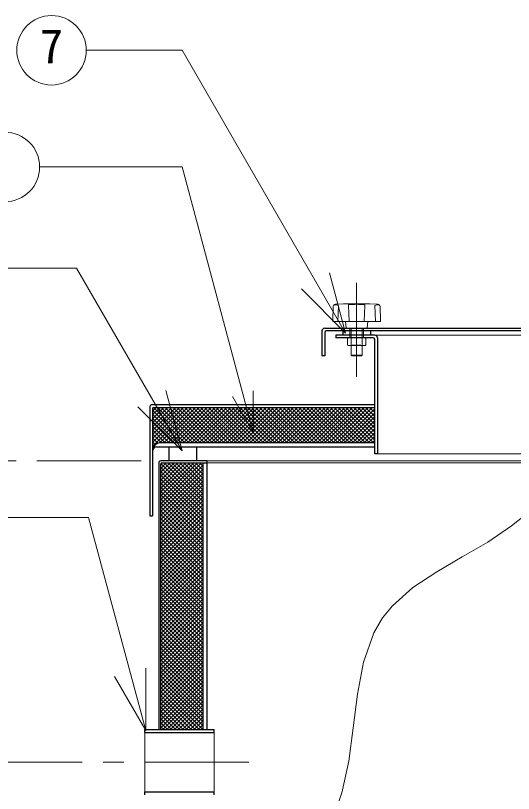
# Model space of a CAD drawing. Units: millimetres at full size, sheet at 1:15; details may follow other scales. Extents: x -3184 to 2891, y -2037 to 2178.
# Drawn here: x -575 to -216, y -550 to 10 of the extents above; entities that cross this region are included whole.
import ezdxf
from ezdxf.enums import TextEntityAlignment as Align

# ---------------------------------------------------------------- set-up
doc = ezdxf.new("R2010")
doc.units = ezdxf.units.MM
doc.header["$LTSCALE"] = 15
doc.linetypes.add('CHAIN1', pattern=[8, 5, -1, 1, -1])
doc.linetypes.add('DASHED1', pattern=[1.8, 1.2, -0.6])
doc.layers.add('0-0', color=7, linetype='Continuous', lineweight=18)
doc.styles.add('ＭＳ ゴシック', font='')
doc.styles.get('ＭＳ ゴシック').set_extended_font_data('MS Gothic')

msp = doc.modelspace()

# ---------------------------------------------------------------- linework, layer by layer
at = {"layer": '0-0'}
for p, q in [((-523.86, -14.56), (-454.75, -14.56)), ((-337.18, -218.19), (-454.75, -14.56)), ((-557.44, -98.57), (-454.85, -98.57)), ((-403.62, -289.74), (-454.85, -98.57)), ((-605.54, -171.33), (-530.85, -171.33)), ((-454.82, -303.01), (-530.85, -171.33)), ((-337.18, -218.19), (-348.83, -174.72)), ((-337.18, -218.19), (-369, -186.37)), ((-454.82, -303.01), (-466.47, -259.54)), ((-403.62, -289.74), (-403.62, -259.74)), ((-403.62, -289.74), (-418.62, -263.76)), ((-454.82, -303.01), (-486.64, -271.19)), ((-589.69, -350.95), (-522.17, -350.95)), ((-481.08, -504.31), (-522.17, -350.95)), ((-481.08, -504.31), (-481.08, -459.31)), ((-481.08, -504.31), (-503.58, -465.34)), ((-481.7, -505.78), (-481.7, -548.48)), ((-431.7, -505.78), (-431.7, -548.48))]:
    msp.add_line(p, q, dxfattribs=at)
at = {"layer": '0-0', "color": 4, "linetype": 'CHAIN1', "lineweight": 9}
for p, q in [((-329.2, -249.63), (-329.2, -182.03)), ((-484.35, -310.13), (-961.7, -310.13)), ((-961.7, -527.13), (-396.7, -527.13))]:
    msp.add_line(p, q, dxfattribs=at)
at = {"layer": '0-0', "color": 4, "lineweight": 9}
for p, q in [((-346.37, -209.42), (-346.03, -198.9)), ((-338.61, -197.04), (-344.52, -197.35)), ((-342.75, -209.83), (-342.36, -198.19)), ((-320.21, -197.03), (-338.19, -197.03)), ((-334.69, -209.83), (-335.07, -198.19)), ((-323.72, -209.83), (-323.33, -198.19)), ((-319.79, -197.04), (-313.89, -197.35)), ((-315.65, -209.83), (-316.04, -198.19)), ((-312.03, -209.42), (-312.37, -198.9)), ((-345.97, -209.83), (-312.43, -209.83)), ((-336.83, -214.26), (-337.2, -209.83)), ((-321.57, -214.26), (-321.2, -209.83)), ((-335.7, -221.93), (-335.7, -226.63)), ((-329.2, -221.93), (-329.2, -226.63)), ((-322.7, -221.93), (-322.7, -226.63)), ((-163.24, -219.63), (-316.2, -219.63)), ((-333.2, -227.13), (-333.2, -234.13)), ((-325.2, -227.13), (-325.2, -234.13)), ((-322.95, -227.13), (-322.7, -226.63)), ((-332.7, -234.63), (-333.2, -234.13)), ((-325.2, -234.13), (-333.2, -234.13)), ((-332.7, -234.63), (-325.7, -234.63)), ((-325.2, -234.13), (-325.7, -234.63)), ((-476.2, -274.24), (-473.59, -271.63)), ((-476.2, -277.07), (-470.76, -271.63)), ((-476.2, -279.9), (-467.93, -271.63)), ((-476.2, -282.73), (-465.1, -271.63)), ((-476.2, -285.56), (-462.27, -271.63)), ((-476.2, -288.39), (-459.44, -271.63)), ((-476.2, -291.22), (-456.62, -271.63)), ((-476.2, -294.04), (-453.79, -271.63)), ((-476.2, -296.87), (-450.96, -271.63)), ((-476.2, -299.7), (-448.13, -271.63)), ((-476.2, -273.74), (-452.82, -297.13)), ((-475.45, -271.66), (-449.99, -297.13)), ((-472.66, -271.63), (-447.16, -297.13)), ((-470.84, -297.16), (-445.3, -271.63)), ((-469.83, -271.63), (-444.33, -297.13)), ((-467.97, -297.13), (-442.47, -271.63)), ((-467, -271.63), (-441.5, -297.13)), ((-465.15, -297.13), (-439.65, -271.63)), ((-464.17, -271.63), (-438.67, -297.13)), ((-462.32, -297.13), (-436.82, -271.63)), ((-461.35, -271.63), (-435.85, -297.13)), ((-459.49, -297.13), (-433.99, -271.63)), ((-458.52, -271.63), (-433.02, -297.13)), ((-456.66, -297.13), (-431.16, -271.63)), ((-455.69, -271.63), (-430.19, -297.13)), ((-453.83, -297.13), (-428.33, -271.63)), ((-452.86, -271.63), (-427.36, -297.13)), ((-451, -297.13), (-425.5, -271.63)), ((-450.03, -271.63), (-424.53, -297.13)), ((-448.18, -297.13), (-422.68, -271.63)), ((-447.2, -271.63), (-421.7, -297.13)), ((-445.35, -297.13), (-419.85, -271.63)), ((-444.37, -271.63), (-418.87, -297.13)), ((-442.52, -297.13), (-417.02, -271.63)), ((-441.55, -271.63), (-416.05, -297.13)), ((-439.69, -297.13), (-414.19, -271.63)), ((-438.72, -271.63), (-413.22, -297.13)), ((-436.86, -297.13), (-411.36, -271.63)), ((-435.89, -271.63), (-410.39, -297.13)), ((-434.03, -297.13), (-408.53, -271.63)), ((-433.06, -271.63), (-407.56, -297.13)), ((-431.2, -297.13), (-405.7, -271.63)), ((-430.23, -271.63), (-404.73, -297.13)), ((-428.38, -297.13), (-402.88, -271.63)), ((-427.4, -271.63), (-401.9, -297.13)), ((-425.55, -297.13), (-400.05, -271.63)), ((-424.58, -271.63), (-399.08, -297.13)), ((-422.72, -297.13), (-397.22, -271.63)), ((-421.75, -271.63), (-396.25, -297.13)), ((-419.89, -297.13), (-394.39, -271.63)), ((-418.92, -271.63), (-393.42, -297.13)), ((-417.06, -297.13), (-391.56, -271.63)), ((-416.09, -271.63), (-390.59, -297.13)), ((-414.23, -297.13), (-388.73, -271.63)), ((-413.26, -271.63), (-387.76, -297.13)), ((-411.41, -297.13), (-385.91, -271.63)), ((-410.43, -271.63), (-384.93, -297.13)), ((-408.58, -297.13), (-383.08, -271.63)), ((-407.61, -271.63), (-382.11, -297.13)), ((-405.75, -297.13), (-380.25, -271.63)), ((-404.78, -271.63), (-379.28, -297.13)), ((-402.92, -297.13), (-377.42, -271.63)), ((-401.95, -271.63), (-376.45, -297.13)), ((-400.09, -297.13), (-374.59, -271.63)), ((-399.12, -271.63), (-373.62, -297.13)), ((-397.26, -297.13), (-371.76, -271.63)), ((-396.29, -271.63), (-370.79, -297.13)), ((-394.44, -297.13), (-368.94, -271.63)), ((-393.46, -271.63), (-367.96, -297.13)), ((-391.61, -297.13), (-366.11, -271.63)), ((-390.63, -271.63), (-365.13, -297.13)), ((-388.78, -297.13), (-363.28, -271.63)), ((-387.81, -271.63), (-362.31, -297.13)), ((-385.95, -297.13), (-360.45, -271.63)), ((-384.98, -271.63), (-359.48, -297.13)), ((-383.12, -297.13), (-357.62, -271.63)), ((-382.15, -271.63), (-356.65, -297.13)), ((-380.29, -297.13), (-354.79, -271.63)), ((-379.32, -271.63), (-353.82, -297.13)), ((-377.46, -297.13), (-351.96, -271.63)), ((-376.49, -271.63), (-350.99, -297.13)), ((-374.64, -297.13), (-349.14, -271.63)), ((-373.66, -271.63), (-348.16, -297.13)), ((-371.81, -297.13), (-346.31, -271.63)), ((-370.84, -271.63), (-345.34, -297.13)), ((-368.98, -297.13), (-343.48, -271.63)), ((-368.01, -271.63), (-342.51, -297.13)), ((-366.15, -297.13), (-340.65, -271.63)), ((-365.18, -271.63), (-339.68, -297.13)), ((-363.32, -297.13), (-337.82, -271.63)), ((-362.35, -271.63), (-336.85, -297.13)), ((-360.49, -297.13), (-334.99, -271.63)), ((-359.52, -271.63), (-334.02, -297.13)), ((-357.67, -297.13), (-332.17, -271.63)), ((-356.69, -271.63), (-331.19, -297.13)), ((-354.84, -297.13), (-329.34, -271.63)), ((-353.87, -271.63), (-328.37, -297.13)), ((-352.01, -297.13), (-326.51, -271.63)), ((-351.04, -271.63), (-325.54, -297.13)), ((-349.18, -297.13), (-323.68, -271.63)), ((-348.21, -271.63), (-322.71, -297.13)), ((-346.35, -297.13), (-320.85, -271.63)), ((-345.38, -271.63), (-319.88, -297.13)), ((-343.52, -297.13), (-318.02, -271.63)), ((-342.55, -271.63), (-317.05, -297.13)), ((-340.7, -297.13), (-316.2, -272.64)), ((-339.72, -271.63), (-316.2, -295.15)), ((-336.89, -271.63), (-316.2, -292.32)), ((-334.07, -271.63), (-316.2, -289.49)), ((-331.24, -271.63), (-316.2, -286.67)), ((-328.41, -271.63), (-316.2, -283.84)), ((-325.58, -271.63), (-316.2, -281.01)), ((-322.75, -271.63), (-316.2, -278.18)), ((-319.92, -271.63), (-316.2, -275.35)), ((-317.1, -271.63), (-316.2, -272.52)), ((-476.2, -276.57), (-455.64, -297.13)), ((-476.2, -279.4), (-458.47, -297.13)), ((-337.87, -297.13), (-316.2, -275.47)), ((-335.04, -297.13), (-316.2, -278.29)), ((-476.2, -282.23), (-461.3, -297.13)), ((-476.2, -285.06), (-464.13, -297.13)), ((-332.21, -297.13), (-316.2, -281.12)), ((-329.38, -297.13), (-316.2, -283.95)), ((-476.2, -287.89), (-466.96, -297.13)), ((-476.2, -290.71), (-469.79, -297.13)), ((-326.55, -297.13), (-316.2, -286.78)), ((-323.72, -297.13), (-316.2, -289.61)), ((-476.2, -293.54), (-472.25, -297.49)), ((-476.2, -296.37), (-474.05, -298.53)), ((-320.9, -297.13), (-316.2, -292.44)), ((-318.07, -297.13), (-316.2, -295.26)), ((-476.2, -299.2), (-475.35, -300.05)), ((-476.2, -302.03), (-476.12, -302.11)), ((-476.2, -302.53), (-476.17, -302.5)), ((-314.2, -305.13), (-179.53, -305.13)), ((-470.2, -340.99), (-440.85, -311.63)), ((-470.2, -338.16), (-443.68, -311.63)), ((-470.2, -335.33), (-446.5, -311.63)), ((-470.2, -332.5), (-449.33, -311.63)), ((-470.2, -329.67), (-452.16, -311.63)), ((-470.2, -326.84), (-454.99, -311.63)), ((-470.2, -324.01), (-457.82, -311.63)), ((-470.2, -321.19), (-460.65, -311.63)), ((-470.2, -318.36), (-463.47, -311.63)), ((-470.2, -315.53), (-466.3, -311.63)), ((-470.2, -312.7), (-469.13, -311.63)), ((-470.2, -343.81), (-439.7, -313.31)), ((-470.15, -312.11), (-439.7, -342.56)), ((-467.8, -311.63), (-439.7, -339.73)), ((-464.97, -311.63), (-439.7, -336.9)), ((-462.14, -311.63), (-439.7, -334.07)), ((-459.32, -311.63), (-439.7, -331.24)), ((-456.49, -311.63), (-439.7, -328.42)), ((-453.66, -311.63), (-439.7, -325.59)), ((-450.83, -311.63), (-439.7, -322.76)), ((-448, -311.63), (-439.7, -319.93)), ((-445.17, -311.63), (-439.7, -317.1)), ((-442.35, -311.63), (-439.7, -314.27)), ((-436.7, -310.13), (-181.33, -310.13)), ((-436.7, -311.63), (-181.87, -311.63)), ((-470.2, -314.89), (-439.7, -345.39)), ((-470.2, -346.64), (-439.7, -316.14)), ((-470.2, -317.71), (-439.7, -348.21)), ((-470.2, -349.47), (-439.7, -318.97)), ((-470.2, -320.54), (-439.7, -351.04)), ((-470.2, -352.3), (-439.7, -321.8)), ((-470.2, -323.37), (-439.7, -353.87)), ((-470.2, -355.13), (-439.7, -324.63)), ((-470.2, -326.2), (-439.7, -356.7)), ((-470.2, -357.96), (-439.7, -327.46)), ((-470.2, -329.03), (-439.7, -359.53)), ((-470.2, -360.78), (-439.7, -330.28)), ((-470.2, -331.86), (-439.7, -362.36)), ((-470.2, -363.61), (-439.7, -333.11)), ((-470.2, -334.69), (-439.7, -365.19)), ((-470.2, -366.44), (-439.7, -335.94)), ((-470.2, -337.51), (-439.7, -368.01)), ((-470.2, -369.27), (-439.7, -338.77)), ((-470.2, -340.34), (-439.7, -370.84)), ((-470.2, -372.1), (-439.7, -341.6)), ((-470.2, -343.17), (-439.7, -373.67)), ((-470.2, -374.93), (-439.7, -344.43)), ((-470.2, -346), (-439.7, -376.5)), ((-470.2, -377.75), (-439.7, -347.25)), ((-470.2, -348.83), (-439.7, -379.33)), ((-470.2, -380.58), (-439.7, -350.08)), ((-470.2, -351.66), (-439.7, -382.16)), ((-470.2, -383.41), (-439.7, -352.91)), ((-470.2, -354.48), (-439.7, -384.98)), ((-470.2, -386.24), (-439.7, -355.74)), ((-470.2, -357.31), (-439.7, -387.81)), ((-470.2, -389.07), (-439.7, -358.57)), ((-470.2, -360.14), (-439.7, -390.64)), ((-470.2, -391.9), (-439.7, -361.4)), ((-470.2, -362.97), (-439.7, -393.47)), ((-470.2, -394.73), (-439.7, -364.23)), ((-470.2, -365.8), (-439.7, -396.3)), ((-470.2, -397.55), (-439.7, -367.05)), ((-470.2, -368.63), (-439.7, -399.13)), ((-470.2, -400.38), (-439.7, -369.88)), ((-470.2, -371.45), (-439.7, -401.95)), ((-470.2, -403.21), (-439.7, -372.71)), ((-470.2, -374.28), (-439.7, -404.78)), ((-470.2, -406.04), (-439.7, -375.54)), ((-470.2, -377.11), (-439.7, -407.61)), ((-470.2, -408.87), (-439.7, -378.37)), ((-470.2, -379.94), (-439.7, -410.44)), ((-470.2, -411.7), (-439.7, -381.2)), ((-470.2, -382.77), (-439.7, -413.27)), ((-470.2, -414.52), (-439.7, -384.02)), ((-470.2, -385.6), (-439.7, -416.1)), ((-470.2, -417.35), (-439.7, -386.85)), ((-470.2, -388.43), (-439.7, -418.93)), ((-470.2, -420.18), (-439.7, -389.68)), ((-470.2, -391.25), (-439.7, -421.75)), ((-470.2, -423.01), (-439.7, -392.51)), ((-470.2, -394.08), (-439.7, -424.58)), ((-470.2, -425.84), (-439.7, -395.34)), ((-470.2, -396.91), (-439.7, -427.41)), ((-470.2, -428.67), (-439.7, -398.17)), ((-470.2, -399.74), (-439.7, -430.24)), ((-470.2, -431.49), (-439.7, -400.99)), ((-470.2, -402.57), (-439.7, -433.07)), ((-470.2, -434.32), (-439.7, -403.82)), ((-470.2, -405.4), (-439.7, -435.9)), ((-470.2, -437.15), (-439.7, -406.65)), ((-470.2, -408.22), (-439.7, -438.72)), ((-470.2, -439.98), (-439.7, -409.48)), ((-470.2, -411.05), (-439.7, -441.55)), ((-470.2, -442.81), (-439.7, -412.31)), ((-470.2, -413.88), (-439.7, -444.38)), ((-470.2, -445.64), (-439.7, -415.14)), ((-470.2, -416.71), (-439.7, -447.21)), ((-470.2, -448.47), (-439.7, -417.97)), ((-470.2, -419.54), (-439.7, -450.04)), ((-470.2, -451.29), (-439.7, -420.79)), ((-470.2, -422.37), (-439.7, -452.87)), ((-470.2, -454.12), (-439.7, -423.62)), ((-470.2, -425.19), (-439.7, -455.69)), ((-470.2, -456.95), (-439.7, -426.45)), ((-470.2, -428.02), (-439.7, -458.52)), ((-470.2, -459.78), (-439.7, -429.28)), ((-470.2, -430.85), (-439.7, -461.35)), ((-470.2, -462.61), (-439.7, -432.11)), ((-470.2, -433.68), (-439.7, -464.18)), ((-470.2, -465.44), (-439.7, -434.94)), ((-470.2, -436.51), (-439.7, -467.01)), ((-470.2, -468.26), (-439.7, -437.76)), ((-470.2, -439.34), (-439.7, -469.84)), ((-470.2, -471.09), (-439.7, -440.59)), ((-470.2, -442.17), (-439.7, -472.67)), ((-470.2, -473.92), (-439.7, -443.42)), ((-470.2, -444.99), (-439.7, -475.49)), ((-470.2, -476.75), (-439.7, -446.25)), ((-470.2, -447.82), (-439.7, -478.32)), ((-470.2, -479.58), (-439.7, -449.08)), ((-470.2, -450.65), (-439.7, -481.15)), ((-470.2, -482.41), (-439.7, -451.91)), ((-470.2, -453.48), (-439.7, -483.98)), ((-470.2, -485.23), (-439.7, -454.73)), ((-470.2, -456.31), (-439.7, -486.81)), ((-470.2, -488.06), (-439.7, -457.56)), ((-470.2, -459.14), (-439.7, -489.64)), ((-470.2, -490.89), (-439.7, -460.39)), ((-470.2, -461.96), (-439.7, -492.46)), ((-470.2, -493.72), (-439.7, -463.22)), ((-470.2, -464.79), (-439.7, -495.29)), ((-470.2, -496.55), (-439.7, -466.05)), ((-470.2, -467.62), (-439.7, -498.12)), ((-470.2, -499.38), (-439.7, -468.88)), ((-470.2, -470.45), (-439.7, -500.95)), ((-470.2, -502.21), (-439.7, -471.71)), ((-470.2, -473.28), (-439.85, -503.63)), ((-468.8, -503.63), (-439.7, -474.53)), ((-470.2, -476.11), (-442.68, -503.63)), ((-470.2, -478.94), (-445.51, -503.63)), ((-465.97, -503.63), (-439.7, -477.36)), ((-463.14, -503.63), (-439.7, -480.19)), ((-470.2, -481.76), (-448.34, -503.63)), ((-470.2, -484.59), (-451.16, -503.63)), ((-460.31, -503.63), (-439.7, -483.02)), ((-457.48, -503.63), (-439.7, -485.85)), ((-470.2, -487.42), (-453.99, -503.63)), ((-470.2, -490.25), (-456.82, -503.63)), ((-454.66, -503.63), (-439.7, -488.68)), ((-451.83, -503.63), (-439.7, -491.5)), ((-470.2, -493.08), (-459.65, -503.63)), ((-470.2, -495.91), (-462.48, -503.63)), ((-449, -503.63), (-439.7, -494.33)), ((-446.17, -503.63), (-439.7, -497.16)), ((-470.2, -498.73), (-465.31, -503.63)), ((-470.2, -501.56), (-468.13, -503.63)), ((-443.34, -503.63), (-439.7, -499.99)), ((-440.51, -503.63), (-439.7, -502.82))]:
    msp.add_line(p, q, dxfattribs=at)
at = {"layer": '0-0', "color": 5, "lineweight": 25}
for p, q in [((-354.2, -216.63), (-354.2, -234.63)), ((-352.2, -214.63), (-163.01, -214.63)), ((-163.1, -216.63), (-351.2, -216.63)), ((-339.2, -216.63), (-339.2, -219.63)), ((-319.2, -216.63), (-319.2, -219.63)), ((-316.2, -219.63), (-344.2, -219.63)), ((-344.2, -219.63), (-344.2, -221.63)), ((-317.2, -221.63), (-344.2, -221.63)), ((-316.2, -305.13), (-316.2, -222.63)), ((-314.2, -221.63), (-314.2, -305.13)), ((-478.2, -271.63), (-478.2, -349.63)), ((-476.2, -269.63), (-316.2, -269.63)), ((-476.2, -272.63), (-476.2, -349.63)), ((-475.2, -271.63), (-316.2, -271.63)), ((-473.2, -300.13), (-316.2, -300.13)), ((-316.2, -297.13), (-470.2, -297.13)), ((-464.2, -310.13), (-464.2, -300.13)), ((-444.2, -310.13), (-444.2, -300.13)), ((-314.2, -305.13), (-316.2, -305.13)), ((-471.7, -311.63), (-471.7, -503.63)), ((-436.7, -310.13), (-470.2, -310.13)), ((-470.2, -503.63), (-470.2, -312.38)), ((-469.45, -311.63), (-436.7, -311.63)), ((-439.7, -503.63), (-439.7, -311.63)), ((-436.7, -503.63), (-436.7, -310.13)), ((-478.2, -349.63), (-476.2, -349.63)), ((-481.7, -505.78), (-481.7, -503.63)), ((-481.7, -503.63), (-431.7, -503.63)), ((-431.7, -505.78), (-431.7, -503.63)), ((-481.7, -505.78), (-431.7, -505.78)), ((-481.7, -550.63), (-481.7, -548.48)), ((-481.7, -548.48), (-431.7, -548.48)), ((-431.7, -550.63), (-431.7, -548.48))]:
    msp.add_line(p, q, dxfattribs=at)
at = {"layer": '0-0', "color": 4, "linetype": 'DASHED1', "lineweight": 9}
for p, q in [((-334.2, -221.63), (-334.2, -214.63)), ((-333.2, -227.13), (-333.2, -214.63)), ((-325.2, -227.13), (-325.2, -214.63)), ((-324.2, -221.63), (-324.2, -214.63))]:
    msp.add_line(p, q, dxfattribs=at)
at = {"layer": '0-0'}
msp.add_lwpolyline([(-344.2, -561.35), (-339.89, -549.04), (-334.93, -526.2), (-331.72, -502.22), (-328.68, -478.14), (-324.23, -455.04), (-316.79, -433.96), (-310.48, -423.08), (-303.46, -414.46), (-288.67, -401.4), (-271.5, -389.94), (-253.13, -379.27), (-234.78, -368.56), (-217.63, -357.02), (-208.71, -349.63), (-197.41, -337.55), (-182.57, -313.55), (-172.68, -286.17), (-166.67, -256.13), (-163.45, -224.19), (-161.94, -191.08), (-161.42, -171.63)], dxfattribs=at)
at = {"layer": '0-0', "color": 5, "lineweight": 25}
msp.add_lwpolyline([(-352.2, -217.63), (-352.2, -234.63), (-354.2, -234.63)], dxfattribs=at)
at = {"layer": '0-0', "color": 4, "lineweight": 9}
msp.add_lwpolyline([(-322.95, -227.13), (-335.45, -227.13), (-335.7, -226.63)], dxfattribs=at)
at = {"layer": '0-0'}
for centre in [(-548.86, -14.56), (-582.44, -98.57)]:
    msp.add_circle(centre, 25, dxfattribs=at)
at = {"layer": '0-0', "color": 4, "lineweight": 9}
for centre, radius, start, end in [((-344.43, -198.95), 1.6, 93.0191, 178.1541), ((-344.81, -199.49), 1.66, 93.0276, 128.733), ((-344.74, -205.8), 7.97, 72.62, 91.0906), ((-338.19, -205.03), 8, 90, 93.0191), ((-334.67, -198.18), 0.4, 97.2987, 181.9092), ((-329.2, -240.9), 43.47, 82.7013, 97.2987), ((-323.73, -198.18), 0.4, 358.0908, 82.7013), ((-320.21, -205.03), 8, 86.9809, 90), ((-313.66, -205.8), 7.97, 88.9094, 107.38), ((-313.97, -198.95), 1.6, 1.8458, 86.9809), ((-313.6, -199.49), 1.66, 51.267, 86.9724), ((-345.97, -209.43), 0.4, 178.1541, 270), ((-312.43, -209.43), 0.4, 270, 1.8458), ((-336.43, -214.23), 0.4, 184.7636, 270), ((-321.97, -214.23), 0.4, 270, 355.2364), ((-335.4, -221.93), 0.3, 90, 180), ((-329.5, -221.93), 0.3, 0, 90), ((-328.9, -221.93), 0.3, 90, 180), ((-323, -221.93), 0.3, 0, 90), ((-339.38, -138.68), 88.54, 272.5447, 276.6031), ((-319.02, -138.68), 88.54, 263.3969, 267.4553)]:
    msp.add_arc(centre, radius, start, end, dxfattribs=at)
at = {"layer": '0-0', "color": 5, "lineweight": 25}
for centre, radius, start, end in [((-352.2, -216.63), 2, 90, 180), ((-351.2, -217.63), 1, 90, 180), ((-317.2, -222.63), 1, 0, 90), ((-316.2, -221.63), 2, 0, 90), ((-476.2, -271.63), 2, 90, 180), ((-475.2, -272.63), 1, 90, 180), ((-470.2, -303.13), 6, 90, 180), ((-473.2, -303.13), 3, 90, 180), ((-470.2, -311.63), 1.5, 90, 180), ((-469.45, -312.38), 0.75, 90, 180)]:
    msp.add_arc(centre, radius, start, end, dxfattribs=at)

# ---------------------------------------------------------------- texts
at = {"layer": '0-0', "style": 'ＭＳ ゴシック'}
msp.add_text('7', height=24.74, dxfattribs=at).set_placement((-557.3, -31.44), align=Align.BOTTOM_LEFT)

doc.saveas('drawing.dxf')
